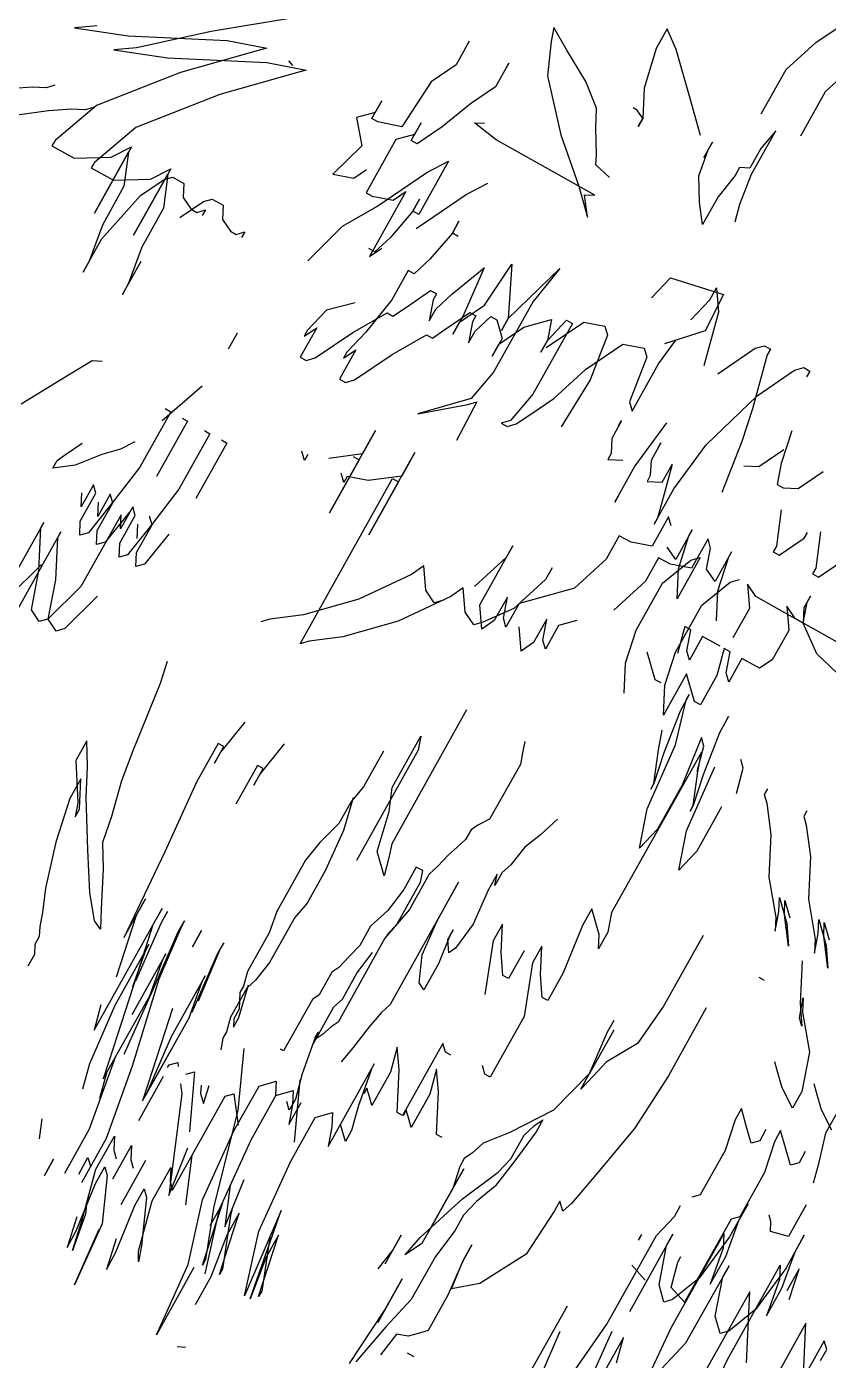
# Model space of a CAD drawing. Header units: millimetres. Extents: x 7703 to 16070, y -6855 to 95.
# Drawn here: x 14854.66 to 14868.84, y -4873.18 to -4849.57 of the extents above; entities that cross this region are included whole.
import ezdxf

# ---------------------------------------------------------------- set-up
doc = ezdxf.new("R2010")
doc.units = ezdxf.units.MM
doc.layers.add('AĞAÇLAR', color=7, linetype='Continuous')
doc.layers.add('kapı', color=6, linetype='Continuous', lineweight=9)

# ---------------------------------------------------------------- blocks, each defined once
blk = doc.blocks.new('A$C06865A3D')
at = {"color": 84}
for p, q in [((1.9746, 1.5209), (1.982, 1.5594)), ((1.9729, 1.4839), (1.9746, 1.5209)), ((1.9856, 1.4389), (1.9729, 1.4839)), ((1.7479, 1.296), (1.7547, 1.272)), ((1.7496, 1.29), (1.7479, 1.296)), ((2.0333, 1.273), (2.0788, 1.2965)), ((2.0788, 1.2965), (2.0903, 1.2608)), ((2.1388, 1.2898), (2.1448, 1.2915)), ((2.1448, 1.2915), (2.1465, 1.2855)), ((2.1266, 1.241), (2.1345, 1.2821)), ((2.1345, 1.2821), (2.1388, 1.2898)), ((2.1465, 1.2855), (2.172, 1.2409)), ((1.7547, 1.272), (1.7494, 1.2446)), ((2.034, 1.2473), (2.0333, 1.273)), ((2.0903, 1.2608), (2.0725, 1.2258)), ((1.7494, 1.2446), (1.7598, 1.1963)), ((2.172, 1.2409), (2.1865, 1.2126)), ((2.2139, 1.2074), (2.2192, 1.2348)), ((1.954, 1.1404), (1.9551, 1.2067)), ((1.9551, 1.2067), (1.9592, 1.1678)), ((2.1865, 1.2126), (2.2067, 1.1665)), ((2.2036, 1.198), (2.2139, 1.2074)), ((1.7296, 1.2001), (1.733, 1.1881)), ((1.7347, 1.1821), (1.7296, 1.2001)), ((1.7598, 1.1963), (1.7407, 1.1838)), ((1.8058, 1.1828), (1.8127, 1.2042)), ((1.8127, 1.2042), (1.828, 1.1502)), ((2.0056, 1.1874), (2.0219, 1.1985)), ((2.0219, 1.1985), (2.0296, 1.1942)), ((2.0296, 1.1942), (2.0475, 1.1539)), ((2.2567, 1.1936), (2.2772, 1.167)), ((2.2902, 1.1901), (2.2885, 1.1961)), ((1.733, 1.1881), (1.7243, 1.1727)), ((1.7407, 1.1838), (1.7347, 1.1821)), ((1.7953, 1.128), (1.8058, 1.1828)), ((1.9977, 1.1463), (2.0056, 1.1874)), ((2.2849, 1.1627), (2.2902, 1.1901)), ((1.7243, 1.1727), (1.7461, 1.1578)), ((1.9211, 1.1783), (1.954, 1.1404)), ((1.9299, 1.1336), (1.9211, 1.1783)), ((2.1331, 1.1262), (2.1255, 1.1759)), ((1.5898, 1.1387), (1.6205, 1.1595)), ((1.6205, 1.1595), (1.6164, 1.1523)), ((1.7461, 1.1578), (1.7456, 1.1204)), ((1.8186, 1.1605), (1.822, 1.1485)), ((1.822, 1.1485), (1.8186, 1.1605)), ((1.9016, 1.1192), (1.9052, 1.1579)), ((1.9052, 1.1579), (1.923, 1.1123)), ((1.9592, 1.1678), (1.9795, 1.0958)), ((2.2772, 1.167), (2.2789, 1.161)), ((2.2789, 1.161), (2.2849, 1.1627)), ((2.3321, 1.1565), (2.3354, 1.1445)), ((2.3338, 1.1505), (2.3321, 1.1565)), ((1.6164, 1.1523), (1.58, 1.0874)), ((1.7619, 1.1315), (1.7645, 1.1452)), ((1.828, 1.1502), (1.822, 1.1485)), ((1.822, 1.1485), (1.8245, 1.1168)), ((2.0475, 1.1539), (2.0592, 1.1046)), ((2.0946, 1.1478), (2.0997, 1.1298)), ((2.0963, 1.1418), (2.0946, 1.1478)), ((2.3448, 1.1342), (2.3338, 1.1505)), ((2.3354, 1.1445), (2.3448, 1.1342)), ((1.5221, 1.0771), (1.5898, 1.1387)), ((1.7456, 1.1204), (1.7619, 1.1315)), ((1.9247, 1.1063), (1.9299, 1.1336)), ((1.9574, 1.1284), (1.954, 1.1404)), ((1.954, 1.1404), (1.9574, 1.1284)), ((2.3448, 1.1342), (2.2968, 1.1207)), ((2.374, 1.123), (2.3448, 1.1342)), ((1.7858, 1.0929), (1.7953, 1.128)), ((1.9007, 1.0995), (1.9016, 1.1192)), ((2.0997, 1.1298), (2.1091, 1.1195)), ((2.1091, 1.1195), (2.1108, 1.1135)), ((2.1108, 1.1135), (2.1211, 1.1229)), ((2.1433, 1.0903), (2.1331, 1.1262)), ((2.2119, 1.1226), (2.2204, 1.0926)), ((2.2136, 1.1166), (2.2119, 1.1226)), ((2.2831, 1.1233), (2.3002, 1.1087)), ((2.2968, 1.1207), (2.2831, 1.1233)), ((2.3997, 1.1238), (2.374, 1.123)), ((1.8245, 1.1168), (1.8235, 1.0971)), ((1.8801, 1.0807), (1.8853, 1.1081)), ((1.8853, 1.1081), (1.8913, 1.1098)), ((1.8913, 1.1098), (1.893, 1.1038)), ((1.923, 1.1123), (1.9281, 1.0943)), ((2.1879, 1.1158), (2.1964, 1.0858)), ((2.1956, 1.1115), (2.1879, 1.1158)), ((2.2281, 1.0883), (2.2136, 1.1166)), ((2.2307, 1.102), (2.235, 1.1097)), ((2.235, 1.1097), (2.2469, 1.0677)), ((2.3002, 1.1087), (2.3087, 1.0787)), ((1.8235, 1.0971), (1.8175, 1.0954)), ((1.893, 1.1038), (1.9041, 1.0875)), ((1.9041, 1.0875), (1.9007, 1.0995)), ((1.9281, 1.0943), (1.9247, 1.1063)), ((1.9795, 1.0958), (1.982, 1.0641)), ((2.1416, 1.0963), (2.1433, 1.0903)), ((2.2204, 1.0926), (2.2067, 1.0952)), ((2.2272, 1.0686), (2.2307, 1.102)), ((1.58, 1.0874), (1.5468, 1.0111)), ((1.7859, 1.0476), (1.7858, 1.0929)), ((2.1964, 1.0858), (2.1801, 1.0747)), ((2.2469, 1.0677), (2.2281, 1.0883)), ((1.4818, 1.0475), (1.5221, 1.0771)), ((1.8774, 1.067), (1.8801, 1.0807)), ((2.1801, 1.0747), (2.1681, 1.0713)), ((2.1681, 1.0713), (2.1748, 1.0473)), ((1.4955, 1.0635), (1.4818, 1.0475)), ((1.8619, 1.0302), (1.8714, 1.0653)), ((1.8714, 1.0653), (1.8774, 1.067)), ((1.982, 1.0641), (1.9573, 1.0194)), ((1.9573, 1.0194), (1.9837, 1.0581)), ((1.9837, 1.0581), (1.988, 1.0658)), ((1.988, 1.0658), (2, 1.0272)), ((2.2407, 1.0206), (2.2272, 1.0686)), ((2.306, 1.065), (2.288, 1.0599)), ((2.288, 1.0599), (2.2948, 1.0359)), ((1.8442, 1.0511), (1.8302, 1.0277)), ((2.1748, 1.0473), (2.173, 1.008)), ((2.276, 1.0565), (2.27, 1.0548)), ((2.27, 1.0548), (2.2828, 1.0325)), ((2.2871, 1.0402), (2.276, 1.0565)), ((2.2948, 1.0359), (2.2871, 1.0402)), ((1.8302, 1.0277), (1.8309, 1.002)), ((1.854, 0.9891), (1.8619, 1.0302)), ((1.5468, 1.0111), (1.5426, 0.9613)), ((1.6393, 1.0069), (1.6433, 1.0141)), ((1.6433, 1.0141), (1.6546, 1.0173)), ((1.6546, 1.0173), (1.6634, 1.0076)), ((1.6819, 1.0068), (1.6859, 1.014)), ((1.6859, 1.014), (1.6875, 1.0083)), ((1.8326, 0.996), (1.8353, 1.0097)), ((1.8353, 1.0097), (1.8437, 0.9797)), ((2.2552, 0.9923), (2.2407, 1.0206)), ((2.2699, 1.0094), (2.2622, 1.0137)), ((2.2853, 1.0008), (2.2699, 1.0094)), ((2.3172, 1.0134), (2.322, 0.9966)), ((2.3188, 1.0078), (2.3172, 1.0134)), ((1.5066, 0.9972), (1.5026, 0.9899)), ((1.5901, 0.9869), (1.5966, 1.007)), ((1.5966, 1.007), (1.6157, 0.9395)), ((1.5982, 1.0014), (1.6174, 0.9764)), ((1.6157, 0.9395), (1.5982, 1.0014)), ((1.6343, 0.9812), (1.6393, 1.0069)), ((1.6634, 1.0076), (1.6762, 1.0052)), ((1.6762, 1.0052), (1.6819, 1.0068)), ((1.8309, 1.002), (1.8326, 0.996)), ((2.173, 1.008), (2.1557, 0.9772)), ((2.2913, 1.0025), (2.2853, 1.0008)), ((2.3412, 0.9716), (2.3188, 1.0078)), ((2.322, 0.9966), (2.3387, 0.9588)), ((2.4297, 1.0027), (2.4313, 0.9971)), ((2.4313, 0.9971), (2.4385, 0.993)), ((1.5026, 0.9899), (1.4929, 0.9811)), ((1.5667, 0.9621), (1.5901, 0.9869)), ((1.8497, 0.9814), (1.854, 0.9891)), ((2.1052, 0.9953), (2.1086, 0.9833)), ((2.1222, 0.9353), (2.1052, 0.9953)), ((2.274, 0.9717), (2.2552, 0.9923)), ((2.3533, 0.9933), (2.3717, 0.9498)), ((2.3605, 0.9892), (2.3533, 0.9933)), ((2.3725, 0.9683), (2.3605, 0.9892)), ((2.4385, 0.993), (2.4618, 0.9753)), ((1.4929, 0.9811), (1.4792, 0.9651)), ((1.6174, 0.9764), (1.6286, 0.937)), ((1.6374, 0.9273), (1.6343, 0.9812)), ((1.8437, 0.9797), (1.8497, 0.9814)), ((1.9406, 0.9812), (1.9474, 0.9572)), ((1.9643, 0.8972), (1.9406, 0.9812)), ((2.1086, 0.9833), (2.1068, 0.9439)), ((2.1557, 0.9772), (2.1471, 0.9618)), ((2.3331, 0.9572), (2.3227, 0.9725)), ((2.3643, 0.9113), (2.3412, 0.9716)), ((2.4618, 0.9753), (2.4882, 0.9463)), ((1.5426, 0.9613), (1.5442, 0.9557)), ((1.5442, 0.9557), (1.5667, 0.9621)), ((2.1471, 0.9618), (2.1539, 0.9378)), ((1.9474, 0.9572), (1.9284, 0.9324)), ((1.9431, 0.9495), (1.9491, 0.9512)), ((1.9491, 0.9512), (1.9643, 0.8972)), ((2.1351, 0.9584), (2.1419, 0.9344)), ((2.1462, 0.9421), (2.1351, 0.9584)), ((2.3523, 0.9322), (2.3331, 0.9572)), ((2.3387, 0.9588), (2.3523, 0.9322)), ((2.3717, 0.9498), (2.3844, 0.9048)), ((1.6286, 0.937), (1.6437, 0.9048)), ((2.1393, 0.9207), (2.1222, 0.9353)), ((2.1539, 0.9378), (2.1462, 0.9421)), ((2.4882, 0.9463), (2.5187, 0.9245)), ((2.5083, 0.9398), (2.53, 0.9277)), ((2.5171, 0.9302), (2.5083, 0.9398)), ((2.5139, 0.9414), (2.5284, 0.9334)), ((2.5228, 0.9318), (2.5139, 0.9414)), ((1.6469, 0.8936), (1.6374, 0.9273)), ((2.0604, 0.9243), (2.0578, 0.9106)), ((2.0775, 0.9097), (2.0604, 0.9243)), ((2.1419, 0.9344), (2.1393, 0.9207)), ((2.3539, 0.9266), (2.3523, 0.9322)), ((2.3523, 0.9322), (2.3539, 0.9266)), ((2.5275, 0.9149), (2.5171, 0.9302)), ((2.5187, 0.9245), (2.5275, 0.9149)), ((2.546, 0.914), (2.5228, 0.9318)), ((2.53, 0.9277), (2.546, 0.914)), ((1.9138, 0.9153), (1.9061, 0.9196)), ((1.9121, 0.9213), (1.9138, 0.9153)), ((2.0578, 0.9106), (2.0396, 0.8601)), ((2.0955, 0.9148), (2.0912, 0.9071)), ((2.3851, 0.8807), (2.3643, 0.9113)), ((2.5645, 0.9132), (2.5909, 0.8842)), ((1.6437, 0.9048), (1.6469, 0.8936)), ((2.0912, 0.9071), (2.0775, 0.9097)), ((2.3844, 0.9048), (2.3851, 0.8807)), ((2.5894, 0.8898), (2.5982, 0.8801)), ((2.5998, 0.8745), (2.5894, 0.8898)), ((2.5909, 0.8842), (2.607, 0.8705)), ((2.5982, 0.8801), (2.6287, 0.8584)), ((2.607, 0.8705), (2.5998, 0.8745)), ((1.7892, 0.8582), (1.7949, 0.8598)), ((1.7949, 0.8598), (1.8108, 0.8035)), ((2.0396, 0.8601), (2.0138, 0.814)), ((2.6287, 0.8584), (2.6495, 0.8278)), ((2.6197, 0.8255), (2.6125, 0.8295)), ((2.6341, 0.8174), (2.6197, 0.8255)), ((2.6495, 0.8278), (2.6542, 0.8109)), ((2.0138, 0.814), (1.9948, 0.7892)), ((2.6542, 0.8109), (2.6341, 0.8174)), ((1.8108, 0.8035), (1.8162, 0.7626)), ((1.9948, 0.7892), (1.9905, 0.7815)), ((2.6212, 0.7773), (2.6243, 0.766)), ((2.6356, 0.7692), (2.6212, 0.7773)), ((2.6509, 0.7796), (2.6541, 0.7683)), ((1.8162, 0.7626), (1.8202, 0.7272)), ((2.6243, 0.766), (2.6379, 0.7395)), ((2.65, 0.7611), (2.6356, 0.7692)), ((2.6541, 0.7683), (2.65, 0.7611)), ((1.7921, 0.7618), (1.7985, 0.7393)), ((1.7993, 0.7578), (1.7921, 0.7618)), ((1.8073, 0.7296), (1.7993, 0.7578)), ((1.7985, 0.7393), (1.7897, 0.749)), ((2.3452, 0.7419), (2.35, 0.725)), ((2.3629, 0.7225), (2.3452, 0.7419)), ((2.3766, 0.7386), (2.3845, 0.7104)), ((2.6379, 0.7395), (2.6506, 0.6944)), ((1.8161, 0.72), (1.8073, 0.7296)), ((1.8202, 0.7272), (1.8161, 0.72)), ((2.35, 0.725), (2.3796, 0.6847)), ((2.3789, 0.7088), (2.3629, 0.7225)), ((2.6876, 0.7197), (2.6971, 0.6859)), ((2.6924, 0.7028), (2.6876, 0.7197)), ((2.3845, 0.7104), (2.3789, 0.7088)), ((2.7075, 0.6706), (2.6924, 0.7028)), ((2.7632, 0.7106), (2.7695, 0.6881)), ((2.7767, 0.6841), (2.7632, 0.7106)), ((2.6506, 0.6944), (2.6466, 0.6872)), ((2.6915, 0.6843), (2.7003, 0.6746)), ((2.7185, 0.5886), (2.6915, 0.6843)), ((2.6971, 0.6859), (2.7042, 0.6393)), ((2.8266, 0.6799), (2.8393, 0.6349)), ((2.8338, 0.6759), (2.8266, 0.6799)), ((1.8103, 0.6758), (1.8102, 0.6332)), ((2.7003, 0.6746), (2.7155, 0.6425)), ((2.7155, 0.6425), (2.7075, 0.6706)), ((2.837, 0.6646), (2.8338, 0.6759)), ((2.7461, 0.6633), (2.7779, 0.5507)), ((2.7549, 0.6536), (2.7461, 0.6633)), ((2.7902, 0.615), (2.7549, 0.6536)), ((2.6584, 0.6507), (2.6807, 0.5719)), ((2.6616, 0.6394), (2.6584, 0.6507)), ((2.6824, 0.6088), (2.6616, 0.6394)), ((2.7042, 0.6393), (2.7009, 0.608)), ((2.3843, 0.6253), (2.4049, 0.5521)), ((2.3915, 0.6212), (2.3843, 0.6253)), ((2.3971, 0.6228), (2.3915, 0.6212)), ((2.6969, 0.6007), (2.6824, 0.6088)), ((2.7009, 0.608), (2.6969, 0.6007)), ((2.3568, 0.5932), (2.3688, 0.5723)), ((2.3729, 0.5795), (2.3568, 0.5932)), ((2.3993, 0.5505), (2.3729, 0.5795)), ((2.7464, 0.5114), (2.7185, 0.5886)), ((2.3688, 0.5723), (2.3784, 0.5385)), ((2.2956, 0.5516), (2.2972, 0.546)), ((2.2972, 0.546), (2.2956, 0.5516)), ((2.2972, 0.546), (2.3123, 0.5138)), ((2.3639, 0.5466), (2.3655, 0.541)), ((2.3711, 0.5426), (2.3639, 0.5466)), ((2.3784, 0.5385), (2.3711, 0.5426)), ((2.4049, 0.5521), (2.3993, 0.5505)), ((2.1186, 0.532), (2.1202, 0.5264)), ((2.1218, 0.5207), (2.1186, 0.532)), ((2.0961, 0.5256), (2.1009, 0.5087)), ((2.1062, 0.4898), (2.0961, 0.5256)), ((2.1433, 0.4661), (2.1218, 0.5207)), ((2.1009, 0.5087), (2.128, 0.4556)), ((2.3123, 0.5138), (2.3243, 0.4929)), ((2.1282, 0.4982), (2.1457, 0.4363)), ((2.1298, 0.4926), (2.1282, 0.4982)), ((2.1449, 0.4604), (2.1298, 0.4926)), ((2.2576, 0.4923), (2.2944, 0.448)), ((2.2921, 0.4777), (2.3002, 0.4921)), ((2.3002, 0.4921), (2.309, 0.4825)), ((2.3243, 0.4929), (2.3275, 0.4816)), ((2.3275, 0.4816), (2.3203, 0.4857)), ((2.3048, 0.4327), (2.2921, 0.4777)), ((2.2944, 0.448), (2.3408, 0.3699)), ((2.1457, 0.4363), (2.1672, 0.3816)), ((2.2196, 0.4329), (2.2237, 0.4401)), ((2.2204, 0.4303), (2.2196, 0.4329)), ((2.2237, 0.4401), (2.2267, 0.4378)), ((2.3296, 0.3667), (2.3048, 0.4327)), ((2.2395, 0.4281), (2.2469, 0.4224)), ((2.2469, 0.4224), (2.2853, 0.3725)), ((2.1793, 0.4033), (2.2097, 0.3389)), ((2.1672, 0.3816), (2.1792, 0.3607)), ((2.3046, 0.3475), (2.2862, 0.391)), ((2.2853, 0.3725), (2.3046, 0.3475)), ((2.3408, 0.3699), (2.3704, 0.3297)), ((2.3449, 0.3771), (2.3512, 0.3546)), ((2.3584, 0.3506), (2.3449, 0.3771)), ((2.3623, 0.3152), (2.3296, 0.3667)), ((2.2306, 0.3509), (2.2394, 0.3413)), ((2.2401, 0.3172), (2.2306, 0.3509)), ((2.372, 0.324), (2.3584, 0.3506)), ((2.2394, 0.3413), (2.2466, 0.3372)), ((2.3704, 0.3297), (2.372, 0.324)), ((2.2273, 0.3196), (2.2345, 0.3156)), ((2.2321, 0.3027), (2.2273, 0.3196)), ((2.2345, 0.3156), (2.2349, 0.3151)), ((2.2641, 0.2753), (2.2401, 0.3172)), ((2.2569, 0.2879), (2.2625, 0.281)), ((2.2625, 0.281), (2.2777, 0.2488)), ((2.2777, 0.2488), (2.2641, 0.2753))]:
    blk.add_line(p, q, dxfattribs=at)
at = {"color": 87}
for p, q in [((2.0129, 1.4952), (2.0146, 1.5322)), ((2.0256, 1.4502), (2.0129, 1.4952)), ((1.7879, 1.3073), (1.7947, 1.2833)), ((1.7896, 1.3013), (1.7879, 1.3073)), ((2.0699, 1.2963), (2.087, 1.2817)), ((2.0733, 1.2843), (2.0699, 1.2963)), ((2.1666, 1.2523), (2.1744, 1.2934)), ((2.1744, 1.2934), (2.1787, 1.3011)), ((2.1787, 1.3011), (2.1848, 1.3028)), ((2.1848, 1.3028), (2.1864, 1.2968)), ((1.7947, 1.2833), (1.7894, 1.2559)), ((2.074, 1.2586), (2.0733, 1.2843)), ((2.087, 1.2817), (2.1125, 1.2371)), ((1.7894, 1.2559), (1.7859, 1.2225)), ((2.1655, 1.1872), (2.1666, 1.2523)), ((2.212, 1.2522), (2.2265, 1.2239)), ((2.2539, 1.2187), (2.2591, 1.2461)), ((2.0816, 1.2089), (2.0775, 1.2356)), ((1.7859, 1.2225), (1.7807, 1.1951)), ((2.2265, 1.2239), (2.2376, 1.2076)), ((2.2436, 1.2093), (2.2539, 1.2187)), ((1.7696, 1.2114), (1.773, 1.1994)), ((1.7746, 1.1934), (1.7696, 1.2114)), ((1.8458, 1.1941), (1.8527, 1.2155)), ((2.0455, 1.1987), (2.0619, 1.2098)), ((2.0619, 1.2098), (2.0696, 1.2055)), ((2.0696, 1.2055), (2.0874, 1.1652)), ((2.0951, 1.1609), (2.0816, 1.2089)), ((2.2376, 1.2076), (2.2436, 1.2093)), ((1.6171, 1.1951), (1.5735, 1.1341)), ((1.773, 1.1994), (1.7643, 1.184)), ((1.7807, 1.1951), (1.7746, 1.1934)), ((1.8353, 1.1393), (1.8458, 1.1941)), ((2.0377, 1.1576), (2.0455, 1.1987)), ((2.2967, 1.2049), (2.3172, 1.1783)), ((2.3249, 1.174), (2.3301, 1.2014)), ((1.7643, 1.184), (1.7796, 1.13)), ((2.1731, 1.1375), (2.1655, 1.1872)), ((1.6298, 1.15), (1.6604, 1.1708)), ((1.6604, 1.1708), (1.6564, 1.1636)), ((1.8586, 1.1718), (1.862, 1.1598)), ((1.862, 1.1598), (1.8586, 1.1718)), ((1.9932, 1.1774), (1.9992, 1.1791)), ((1.994, 1.1517), (1.9932, 1.1774)), ((1.9992, 1.1791), (2.0195, 1.1071)), ((2.3172, 1.1783), (2.3189, 1.1723)), ((2.3189, 1.1723), (2.3249, 1.174)), ((1.6564, 1.1636), (1.62, 1.0987)), ((1.6489, 1.1651), (1.6431, 1.1656)), ((1.8019, 1.1428), (1.8045, 1.1565)), ((1.8045, 1.1565), (1.8232, 1.0905)), ((1.868, 1.1615), (1.862, 1.1598)), ((1.862, 1.1598), (1.8644, 1.1281)), ((1.9699, 1.1449), (1.9829, 1.168)), ((1.9829, 1.168), (1.994, 1.1517)), ((2.0359, 1.1182), (2.0377, 1.1576)), ((2.0874, 1.1652), (2.0951, 1.1609)), ((2.1346, 1.1591), (2.1397, 1.1411)), ((2.1363, 1.1531), (2.1346, 1.1591)), ((1.5621, 1.0884), (1.6298, 1.15)), ((1.9647, 1.1176), (1.9699, 1.1449)), ((1.9973, 1.1397), (1.994, 1.1517)), ((1.994, 1.1517), (1.9973, 1.1397)), ((2.156, 1.1522), (2.1688, 1.1298)), ((2.1611, 1.1342), (2.156, 1.1522)), ((2.3848, 1.1455), (2.3368, 1.132)), ((1.5735, 1.1341), (1.5355, 1.0748)), ((1.7796, 1.13), (1.7856, 1.1317)), ((1.7856, 1.1317), (1.8019, 1.1428)), ((1.9416, 1.1305), (1.9476, 1.1322)), ((1.9476, 1.1322), (1.963, 1.1236)), ((2.1397, 1.1411), (2.149, 1.1308)), ((2.1507, 1.1248), (2.1611, 1.1342)), ((2.1832, 1.1015), (2.1731, 1.1375)), ((2.2519, 1.1339), (2.2604, 1.1039)), ((2.2536, 1.1279), (2.2519, 1.1339)), ((2.3231, 1.1346), (2.3402, 1.12)), ((2.3368, 1.132), (2.3231, 1.1346)), ((1.8644, 1.1281), (1.8635, 1.1084)), ((1.92, 1.092), (1.9253, 1.1194)), ((1.9253, 1.1194), (1.9313, 1.1211)), ((1.9313, 1.1211), (1.933, 1.1151)), ((1.9407, 1.1108), (1.9416, 1.1305)), ((1.963, 1.1236), (1.9681, 1.1056)), ((2.149, 1.1308), (2.1507, 1.1248)), ((2.1688, 1.1298), (2.1815, 1.1075)), ((2.2279, 1.1271), (2.2364, 1.0971)), ((2.2356, 1.1228), (2.2279, 1.1271)), ((2.2467, 1.1065), (2.2356, 1.1228)), ((2.2681, 1.0996), (2.2536, 1.1279)), ((2.2707, 1.1133), (2.275, 1.121)), ((2.3402, 1.12), (2.3486, 1.09)), ((1.8635, 1.1084), (1.8575, 1.1067)), ((1.933, 1.1151), (1.9441, 1.0988)), ((1.9441, 1.0988), (1.9407, 1.1108)), ((1.9681, 1.1056), (1.9647, 1.1176)), ((2.0195, 1.1071), (2.022, 1.0754)), ((2.0306, 1.0908), (2.0359, 1.1182)), ((2.1815, 1.1075), (2.1832, 1.1015)), ((2.2672, 1.0799), (2.2707, 1.1133)), ((1.62, 1.0987), (1.5868, 1.0224)), ((1.8232, 1.0905), (1.8258, 1.1042)), ((1.8575, 1.1067), (1.866, 1.0767)), ((2.2364, 1.0971), (2.22, 1.086)), ((2.2604, 1.1039), (2.2467, 1.1065)), ((2.2869, 1.079), (2.2681, 1.0996)), ((1.5218, 1.0588), (1.5621, 1.0884)), ((1.9174, 1.0783), (1.92, 1.092)), ((2.028, 1.0771), (2.0306, 1.0908)), ((2.22, 1.086), (2.208, 1.0826)), ((2.208, 1.0826), (2.2148, 1.0586)), ((2.3486, 1.09), (2.346, 1.0763)), ((1.5355, 1.0748), (1.5218, 1.0588)), ((1.866, 1.0767), (1.8702, 1.039)), ((1.9019, 1.0415), (1.9114, 1.0766)), ((1.9114, 1.0766), (1.9174, 1.0783)), ((2.022, 1.0754), (2.0177, 1.0677)), ((2.0237, 1.0694), (2.028, 1.0771)), ((2.2807, 1.0319), (2.2672, 1.0799)), ((2.346, 1.0763), (2.328, 1.0712)), ((2.328, 1.0712), (2.3348, 1.0472)), ((2.0177, 1.0677), (2.0237, 1.0694)), ((2.2148, 1.0586), (2.213, 1.0192)), ((2.316, 1.0678), (2.31, 1.0661)), ((2.31, 1.0661), (2.3228, 1.0438)), ((2.3271, 1.0515), (2.316, 1.0678)), ((2.3348, 1.0472), (2.3271, 1.0515)), ((1.8702, 1.039), (1.8709, 1.0133)), ((1.894, 1.0004), (1.9019, 1.0415)), ((2.3228, 1.0438), (2.3313, 1.0138)), ((1.5868, 1.0224), (1.5826, 0.9726)), ((1.6792, 1.0182), (1.6833, 1.0254)), ((1.6833, 1.0254), (1.6945, 1.0286)), ((1.6945, 1.0286), (1.7034, 1.0189)), ((1.7219, 1.018), (1.7259, 1.0253)), ((1.7259, 1.0253), (1.7275, 1.0196)), ((1.8726, 1.0073), (1.8752, 1.021)), ((1.8752, 1.021), (1.8837, 0.991)), ((2.2952, 1.0036), (2.2807, 1.0319)), ((2.3021, 1.025), (2.314, 0.983)), ((2.3098, 1.0207), (2.3021, 1.025)), ((2.3572, 1.0247), (2.3619, 1.0079)), ((2.3588, 1.0191), (2.3572, 1.0247)), ((1.5466, 1.0085), (1.5426, 1.0012)), ((1.6301, 0.9982), (1.6366, 1.0183)), ((1.6366, 1.0183), (1.6557, 0.9507)), ((1.6382, 1.0127), (1.6574, 0.9877)), ((1.6557, 0.9507), (1.6382, 1.0127)), ((1.6743, 0.9925), (1.6792, 1.0182)), ((1.7034, 1.0189), (1.7162, 1.0165)), ((1.7162, 1.0165), (1.7219, 1.018)), ((1.8709, 1.0133), (1.8726, 1.0073)), ((2.3252, 1.0121), (2.3098, 1.0207)), ((2.3313, 1.0138), (2.3252, 1.0121)), ((2.4697, 1.014), (2.4713, 1.0084)), ((1.5426, 1.0012), (1.5329, 0.9924)), ((1.6067, 0.9734), (1.6301, 0.9982)), ((1.8897, 0.9927), (1.894, 1.0004)), ((2.1452, 1.0066), (2.1486, 0.9946)), ((2.314, 0.983), (2.2952, 1.0036)), ((2.3619, 1.0079), (2.3787, 0.9701)), ((2.4005, 1.0005), (2.3933, 1.0046)), ((2.4125, 0.9796), (2.4005, 1.0005)), ((2.4713, 1.0084), (2.4785, 1.0043)), ((2.4785, 1.0043), (2.5018, 0.9866)), ((1.5329, 0.9924), (1.5192, 0.9764)), ((1.6574, 0.9877), (1.6686, 0.9483)), ((1.8837, 0.991), (1.8897, 0.9927)), ((1.9806, 0.9925), (1.9874, 0.9685)), ((2.0043, 0.9085), (1.9806, 0.9925)), ((2.1486, 0.9946), (2.1468, 0.9552)), ((2.1957, 0.9885), (2.1871, 0.9731)), ((2.5018, 0.9866), (2.5282, 0.9576)), ((1.5192, 0.9764), (1.5014, 0.9531)), ((1.5826, 0.9726), (1.5842, 0.967)), ((1.5842, 0.967), (1.6067, 0.9734)), ((2.1871, 0.9731), (2.1939, 0.9491)), ((2.3627, 0.9838), (2.4088, 0.8206)), ((2.3731, 0.9685), (2.3627, 0.9838)), ((2.4043, 0.9226), (2.3812, 0.9829)), ((1.9874, 0.9685), (1.9684, 0.9437)), ((1.983, 0.9608), (1.9891, 0.9625)), ((2.0305, 0.7928), (1.983, 0.9608)), ((1.9891, 0.9625), (2.0043, 0.9085)), ((2.1751, 0.9697), (2.1819, 0.9457)), ((2.1862, 0.9534), (2.1751, 0.9697)), ((2.3923, 0.9435), (2.3731, 0.9685)), ((2.3787, 0.9701), (2.3923, 0.9435)), ((2.4116, 0.9611), (2.4244, 0.9161)), ((1.6686, 0.9483), (1.6837, 0.9161)), ((2.1468, 0.9552), (2.1355, 0.9261)), ((2.1939, 0.9491), (2.1862, 0.9534)), ((2.5282, 0.9576), (2.5587, 0.9358)), ((2.5483, 0.9511), (2.57, 0.939)), ((2.5571, 0.9415), (2.5483, 0.9511)), ((2.5539, 0.9527), (2.5684, 0.9446)), ((2.5627, 0.9431), (2.5539, 0.9527)), ((1.6869, 0.9049), (1.6774, 0.9386)), ((1.9684, 0.9437), (1.9521, 0.9326)), ((2.1004, 0.9356), (2.0978, 0.9219)), ((2.1175, 0.921), (2.1004, 0.9356)), ((2.1793, 0.932), (2.1622, 0.9466)), ((2.1819, 0.9457), (2.1793, 0.932)), ((2.3939, 0.9379), (2.3923, 0.9435)), ((2.3923, 0.9435), (2.3939, 0.9379)), ((2.5675, 0.9262), (2.5571, 0.9415)), ((2.5587, 0.9358), (2.5675, 0.9262)), ((2.586, 0.9253), (2.5627, 0.9431)), ((2.57, 0.939), (2.586, 0.9253)), ((1.9538, 0.9266), (1.9461, 0.9309)), ((1.9521, 0.9326), (1.9538, 0.9266)), ((2.1355, 0.9261), (2.1312, 0.9184)), ((2.4251, 0.892), (2.4043, 0.9226)), ((1.6837, 0.9161), (1.6869, 0.9049)), ((2.0978, 0.9219), (2.0796, 0.8714)), ((2.1312, 0.9184), (2.1175, 0.921)), ((2.4244, 0.9161), (2.4251, 0.892)), ((1.8463, 0.8744), (1.852, 0.876)), ((1.852, 0.876), (1.8679, 0.8197)), ((2.5528, 0.876), (2.5471, 0.8744)), ((1.8292, 0.8695), (1.8348, 0.8711)), ((1.8348, 0.8711), (1.8507, 0.8148)), ((2.0796, 0.8714), (2.0538, 0.8253)), ((2.6597, 0.8368), (2.6525, 0.8408)), ((2.6741, 0.8287), (2.6597, 0.8368)), ((2.0538, 0.8253), (2.0348, 0.8005)), ((2.6942, 0.8222), (2.6741, 0.8287)), ((1.8507, 0.8148), (1.8562, 0.7739)), ((2.4088, 0.8206), (2.4192, 0.8053)), ((2.5326, 0.8201), (2.5521, 0.7512)), ((2.0348, 0.8005), (2.0305, 0.7928)), ((2.3935, 0.8102), (2.3982, 0.7933)), ((2.4151, 0.7981), (2.3935, 0.8102)), ((2.4192, 0.8053), (2.4239, 0.7884)), ((2.3982, 0.7933), (2.4166, 0.7498)), ((2.4239, 0.7884), (2.4151, 0.7981)), ((2.6611, 0.7886), (2.6643, 0.7773)), ((2.6756, 0.7805), (2.6611, 0.7886)), ((2.6909, 0.7909), (2.6941, 0.7796)), ((1.8565, 0.7739), (1.8492, 0.778)), ((1.8734, 0.7787), (1.8773, 0.7433)), ((2.6643, 0.7773), (2.6779, 0.7507)), ((2.69, 0.7724), (2.6756, 0.7805)), ((2.6941, 0.7796), (2.69, 0.7724)), ((1.8321, 0.7731), (1.8385, 0.7506)), ((1.8393, 0.7691), (1.8321, 0.7731)), ((1.8473, 0.7409), (1.8393, 0.7691)), ((1.8556, 0.7554), (1.8468, 0.7651)), ((1.8562, 0.7739), (1.8601, 0.7385)), ((1.8644, 0.7458), (1.8565, 0.7739)), ((1.8297, 0.7603), (1.8503, 0.6871)), ((1.8385, 0.7506), (1.8297, 0.7603)), ((2.3852, 0.7531), (2.39, 0.7363)), ((2.4029, 0.7338), (2.3852, 0.7531)), ((2.5521, 0.7512), (2.5645, 0.6946)), ((2.6779, 0.7507), (2.6906, 0.7057)), ((1.8561, 0.7313), (1.8473, 0.7409)), ((1.8601, 0.7385), (1.8561, 0.7313)), ((1.8732, 0.7361), (1.8644, 0.7458)), ((1.8773, 0.7433), (1.8732, 0.7361)), ((2.4166, 0.7498), (2.4245, 0.7217)), ((2.39, 0.7363), (2.4196, 0.696)), ((2.4189, 0.7201), (2.4029, 0.7338)), ((2.7447, 0.7358), (2.7543, 0.702)), ((2.7495, 0.7189), (2.7447, 0.7358)), ((2.0854, 0.7171), (2.0893, 0.6817)), ((2.4245, 0.7217), (2.4189, 0.7201)), ((2.7647, 0.6867), (2.7495, 0.7189)), ((1.7844, 0.705), (1.8067, 0.6262)), ((1.786, 0.6993), (1.7844, 0.705)), ((1.8016, 0.7098), (1.8238, 0.631)), ((1.8032, 0.7042), (1.8016, 0.7098)), ((1.8296, 0.6752), (1.8032, 0.7042)), ((2.6906, 0.7057), (2.6866, 0.6985)), ((2.7543, 0.702), (2.7613, 0.6554)), ((1.8125, 0.6703), (1.786, 0.6993)), ((1.8675, 0.692), (1.8673, 0.6494)), ((2.4196, 0.696), (2.4371, 0.6341)), ((2.5645, 0.6946), (2.5695, 0.6394)), ((2.6866, 0.6985), (2.7104, 0.6141)), ((2.7486, 0.7004), (2.7574, 0.6908)), ((2.7757, 0.6048), (2.7486, 0.7004)), ((2.7574, 0.6908), (2.7726, 0.6586)), ((1.8503, 0.6871), (1.8502, 0.6445)), ((2.0878, 0.6873), (2.0821, 0.6857)), ((2.0821, 0.6857), (2.0932, 0.6464)), ((2.0925, 0.6705), (2.0878, 0.6873)), ((2.0893, 0.6817), (2.0925, 0.6705)), ((2.7726, 0.6586), (2.7647, 0.6867)), ((2.8032, 0.6794), (2.835, 0.5669)), ((2.812, 0.6697), (2.8032, 0.6794)), ((1.8333, 0.6398), (1.8125, 0.6703)), ((1.8504, 0.6446), (1.8296, 0.6752)), ((2.7156, 0.6668), (2.7378, 0.588)), ((2.7187, 0.6555), (2.7156, 0.6668)), ((2.8473, 0.6311), (2.812, 0.6697)), ((2.6486, 0.6392), (2.6479, 0.6633)), ((2.7395, 0.625), (2.7187, 0.6555)), ((2.7613, 0.6554), (2.758, 0.6241)), ((1.8461, 0.6373), (1.8333, 0.6398)), ((1.8502, 0.6445), (1.8461, 0.6373)), ((1.8633, 0.6422), (1.8504, 0.6446)), ((1.8673, 0.6494), (1.8633, 0.6422)), ((2.6799, 0.6359), (2.6783, 0.6415)), ((2.4315, 0.6325), (2.4243, 0.6366)), ((2.4371, 0.6341), (2.4315, 0.6325)), ((2.5695, 0.6394), (2.5722, 0.6048)), ((2.64, 0.6246), (2.6384, 0.6302)), ((2.674, 0.5491), (2.6486, 0.6392)), ((2.6919, 0.6149), (2.6799, 0.6359)), ((2.7104, 0.6141), (2.6919, 0.6149)), ((2.754, 0.6169), (2.7395, 0.625)), ((2.758, 0.6241), (2.754, 0.6169)), ((2.3968, 0.6045), (2.4088, 0.5836)), ((2.4128, 0.5908), (2.3968, 0.6045)), ((2.5722, 0.6048), (2.5717, 0.594)), ((2.6704, 0.6028), (2.6519, 0.6037)), ((2.8035, 0.5276), (2.7757, 0.6048)), ((2.4393, 0.5618), (2.4128, 0.5908)), ((2.5633, 0.5987), (2.5661, 0.5889)), ((2.5717, 0.594), (2.5633, 0.5987)), ((2.4088, 0.5836), (2.4183, 0.5498)), ((2.5661, 0.5889), (2.5757, 0.5421)), ((2.7378, 0.588), (2.74, 0.5157)), ((2.3765, 0.4833), (2.3527, 0.5677)), ((2.3543, 0.5621), (2.3695, 0.5299)), ((2.4039, 0.5579), (2.4055, 0.5523)), ((2.4111, 0.5539), (2.4039, 0.5579)), ((2.4183, 0.5498), (2.4111, 0.5539)), ((2.4449, 0.5634), (2.4393, 0.5618)), ((2.1532, 0.5418), (2.158, 0.5249)), ((2.158, 0.5249), (2.1532, 0.5418)), ((2.1757, 0.5481), (2.1773, 0.5425)), ((2.1789, 0.5369), (2.1757, 0.5481)), ((2.1773, 0.5425), (2.1973, 0.4934)), ((2.5757, 0.5421), (2.5648, 0.493)), ((2.6843, 0.4913), (2.674, 0.5491)), ((2.7069, 0.4821), (2.6822, 0.548)), ((2.6935, 0.5512), (2.7125, 0.4836)), ((2.7055, 0.5303), (2.6935, 0.5512)), ((2.2005, 0.4822), (2.1789, 0.5369)), ((2.3695, 0.5299), (2.3815, 0.509)), ((2.4958, 0.484), (2.4983, 0.5366)), ((2.6363, 0.535), (2.6554, 0.4675)), ((2.1853, 0.5144), (2.2028, 0.4525)), ((2.1869, 0.5087), (2.1853, 0.5144)), ((2.1853, 0.5144), (2.2028, 0.4525)), ((2.1869, 0.5087), (2.1853, 0.5144)), ((2.202, 0.4766), (2.1869, 0.5087)), ((2.202, 0.4766), (2.1869, 0.5087)), ((2.3147, 0.5084), (2.3516, 0.4641)), ((2.3492, 0.4938), (2.3573, 0.5083)), ((2.3573, 0.5083), (2.3661, 0.4986)), ((2.3846, 0.4978), (2.3702, 0.5058)), ((2.3815, 0.509), (2.3846, 0.4978)), ((2.5344, 0.5127), (2.5391, 0.4963)), ((2.5391, 0.4963), (2.5344, 0.5127)), ((2.6699, 0.4594), (2.6483, 0.5141)), ((2.362, 0.4488), (2.3492, 0.4938)), ((2.3661, 0.4986), (2.3765, 0.4833)), ((2.5391, 0.4963), (2.5516, 0.4645)), ((2.5498, 0.471), (2.5391, 0.4963)), ((2.5648, 0.493), (2.5498, 0.471)), ((2.4974, 0.4628), (2.4958, 0.484)), ((2.5009, 0.4811), (2.4974, 0.4628)), ((2.1851, 0.4718), (2.2123, 0.4187)), ((2.2243, 0.3978), (2.202, 0.4766)), ((2.2259, 0.3921), (2.202, 0.4766)), ((2.4819, 0.4731), (2.4902, 0.4436)), ((2.4865, 0.4567), (2.4819, 0.4731)), ((2.2767, 0.449), (2.2808, 0.4563)), ((2.2808, 0.4563), (2.304, 0.4385)), ((2.4888, 0.4361), (2.4865, 0.4567)), ((2.5516, 0.4645), (2.5618, 0.4284)), ((2.2028, 0.4525), (2.2243, 0.3978)), ((2.3038, 0.3534), (2.2767, 0.449)), ((2.3867, 0.3829), (2.362, 0.4488)), ((2.5111, 0.4451), (2.5236, 0.401)), ((2.2123, 0.4187), (2.2259, 0.3921)), ((2.2363, 0.3769), (2.2236, 0.4219)), ((2.5236, 0.401), (2.5179, 0.421)), ((2.5311, 0.4204), (2.5316, 0.4033)), ((2.5571, 0.42), (2.5524, 0.4116)), ((2.5618, 0.4284), (2.5571, 0.42)), ((2.3617, 0.3637), (2.3433, 0.4071)), ((2.3876, 0.4109), (2.4195, 0.3314)), ((2.4251, 0.333), (2.3876, 0.4109)), ((2.532, 0.3558), (2.5202, 0.413)), ((2.5524, 0.4116), (2.5434, 0.4055)), ((2.3382, 0.3941), (2.3425, 0.3886)), ((2.5316, 0.4033), (2.5349, 0.3609)), ((2.5434, 0.4055), (2.5466, 0.3817)), ((2.5626, 0.4003), (2.5692, 0.4022)), ((2.3425, 0.3886), (2.3617, 0.3637)), ((2.4195, 0.3314), (2.3867, 0.3829)), ((2.3979, 0.3861), (2.4276, 0.3458)), ((2.402, 0.3933), (2.4083, 0.3708)), ((2.4156, 0.3667), (2.402, 0.3933)), ((2.4083, 0.3708), (2.4251, 0.333)), ((2.2877, 0.3671), (2.2965, 0.3574)), ((2.2973, 0.3333), (2.2877, 0.3671)), ((2.2965, 0.3574), (2.3038, 0.3534)), ((2.4291, 0.3402), (2.4156, 0.3667)), ((2.2668, 0.3551), (2.2795, 0.3101)), ((2.4276, 0.3458), (2.4291, 0.3402)), ((2.2097, 0.3389), (2.2224, 0.2939)), ((2.2844, 0.3358), (2.2916, 0.3317)), ((2.2892, 0.3189), (2.2844, 0.3358)), ((2.3212, 0.2915), (2.2973, 0.3333)), ((2.2916, 0.3317), (2.3197, 0.2971)), ((2.1834, 0.3003), (2.1722, 0.3148)), ((2.3075, 0.2754), (2.2892, 0.3189)), ((2.3875, 0.2488), (2.3623, 0.3152)), ((2.368, 0.3168), (2.3875, 0.2488)), ((2.2059, 0.296), (2.2105, 0.2796)), ((2.2105, 0.2796), (2.2059, 0.296)), ((2.3197, 0.2971), (2.3282, 0.2845)), ((2.2987, 0.2851), (2.3123, 0.2586)), ((2.3282, 0.2845), (2.3212, 0.2915)), ((2.3123, 0.2586), (2.3075, 0.2754)), ((2.4146, 0.2594), (2.409, 0.2543))]:
    blk.add_line(p, q, dxfattribs=at)
at = {"color": 72}
for p, q in [((1.8687, 1.433), (1.8743, 1.413)), ((1.8881, 1.4255), (1.8687, 1.433)), ((2.006, 1.4372), (2.0077, 1.416)), ((2.0185, 1.3931), (2.006, 1.4372)), ((1.9292, 1.4025), (1.8881, 1.4255)), ((2.0077, 1.416), (2.0134, 1.396)), ((1.8743, 1.413), (1.8925, 1.3792)), ((1.9601, 1.3853), (1.9292, 1.4025)), ((2.0134, 1.396), (2.0065, 1.3897)), ((2.0065, 1.3897), (2.0087, 1.3817)), ((2.0304, 1.3662), (2.0185, 1.3931)), ((1.8925, 1.3792), (1.9113, 1.3586)), ((1.9721, 1.3887), (1.9766, 1.3727)), ((1.9744, 1.3807), (1.9721, 1.3887)), ((1.9852, 1.3578), (1.9744, 1.3807)), ((2.0087, 1.3817), (2.0115, 1.3566)), ((2.039, 1.3514), (2.0304, 1.3662)), ((1.794, 1.36), (1.8014, 1.3491)), ((1.8175, 1.3537), (1.794, 1.36)), ((1.85, 1.3456), (1.8175, 1.3537)), ((1.9022, 1.3603), (1.8982, 1.3592)), ((1.9113, 1.3586), (1.9022, 1.3603)), ((1.9136, 1.3505), (1.9113, 1.3586)), ((1.9113, 1.3586), (1.9136, 1.3505)), ((2.0029, 1.3412), (1.9852, 1.3578)), ((2.0115, 1.3566), (2.0194, 1.3285)), ((1.8014, 1.3491), (1.8214, 1.3245)), ((1.8746, 1.3352), (1.85, 1.3456)), ((2.0194, 1.3285), (2.0029, 1.3412)), ((1.8872, 1.3215), (1.8746, 1.3352)), ((1.8214, 1.3245), (1.8688, 1.2946)), ((1.9049, 1.3048), (1.8872, 1.3215)), ((1.9111, 1.2979), (1.9049, 1.3048)), ((1.8688, 1.2946), (1.9139, 1.2728)), ((1.9283, 1.2985), (1.9111, 1.2979)), ((1.93, 1.2773), (1.8297, 1.249)), ((1.9139, 1.2728), (1.9396, 1.2584)), ((1.9231, 1.271), (1.93, 1.2773)), ((1.9396, 1.2584), (1.9231, 1.271)), ((1.8045, 1.2462), (1.8114, 1.2525)), ((1.8297, 1.249), (1.8045, 1.2462)), ((1.787, 0.9542), (1.7915, 0.9381)), ((1.7988, 0.8969), (1.7952, 0.8484)), ((2.2406, 0.8756), (2.2467, 0.8667)), ((2.2467, 0.8667), (2.2527, 0.8578)), ((2.4833, 0.8654), (2.5037, 0.7933)), ((2.1822, 0.8582), (2.2207, 0.722)), ((2.2527, 0.8578), (2.2684, 0.802)), ((1.7105, 0.8417), (1.7024, 0.8091)), ((1.7174, 0.848), (1.7105, 0.8417)), ((2.3126, 0.8464), (2.3116, 0.8249)), ((2.6842, 0.8443), (2.6921, 0.8162)), ((2.3116, 0.8249), (2.3097, 0.8066)), ((1.7911, 0.8169), (1.7865, 0.8026)), ((2.6921, 0.8162), (2.708, 0.7905)), ((1.7024, 0.8091), (1.6925, 0.7674)), ((1.7865, 0.8026), (1.7779, 0.7872)), ((2.1695, 0.8113), (2.1769, 0.8005)), ((2.1842, 0.7593), (2.1695, 0.8113)), ((2.1769, 0.8005), (2.2085, 0.6883)), ((2.2684, 0.802), (2.2647, 0.7904)), ((2.3097, 0.8066), (2.3119, 0.786)), ((1.7779, 0.7872), (1.7675, 0.7627)), ((2.2647, 0.7904), (2.2632, 0.7829)), ((2.5037, 0.7933), (2.511, 0.7521)), ((2.708, 0.7905), (2.7166, 0.7756)), ((1.7543, 0.7633), (1.7578, 0.7816)), ((2.155, 0.7771), (2.1652, 0.741)), ((2.2632, 0.7829), (2.266, 0.773)), ((2.3119, 0.786), (2.3114, 0.7753)), ((2.3114, 0.7753), (2.3151, 0.7622)), ((1.7526, 0.7541), (1.7543, 0.7633)), ((1.7675, 0.7627), (1.7548, 0.7461)), ((2.266, 0.773), (2.2655, 0.7623)), ((2.3091, 0.7711), (2.3137, 0.7547)), ((2.3151, 0.7622), (2.3091, 0.7711)), ((1.7548, 0.7461), (1.7526, 0.7541)), ((2.1978, 0.7415), (2.1842, 0.7593)), ((2.2655, 0.7623), (2.265, 0.7515)), ((2.265, 0.7515), (2.2654, 0.7375)), ((2.3137, 0.7547), (2.3263, 0.7228)), ((2.484, 0.7402), (2.4806, 0.7522)), ((2.511, 0.7521), (2.5029, 0.7195)), ((2.7262, 0.7567), (2.7353, 0.7246)), ((2.1652, 0.741), (2.1666, 0.7237)), ((2.2161, 0.7077), (2.1978, 0.7415)), ((2.2893, 0.7407), (2.3245, 0.6162)), ((2.3004, 0.7014), (2.2893, 0.7407)), ((2.4994, 0.7013), (2.484, 0.7402)), ((2.4869, 0.7453), (2.4994, 0.7013)), ((2.1656, 0.727), (2.1805, 0.6994)), ((2.2654, 0.7375), (2.2649, 0.7267)), ((2.2649, 0.7267), (2.2751, 0.6907)), ((2.7141, 0.723), (2.7089, 0.7259)), ((2.1666, 0.7237), (2.173, 0.7008)), ((2.2207, 0.722), (2.2281, 0.7111)), ((2.2584, 0.7249), (2.2518, 0.723)), ((2.2518, 0.723), (2.2583, 0.7001)), ((2.2644, 0.716), (2.2584, 0.7249)), ((2.2765, 0.6734), (2.2644, 0.716)), ((2.3263, 0.7228), (2.3304, 0.6957)), ((2.5029, 0.7195), (2.5034, 0.7024)), ((2.7204, 0.7161), (2.7141, 0.723)), ((2.7353, 0.7246), (2.7204, 0.7161)), ((2.2366, 0.6962), (2.2161, 0.7077)), ((2.2281, 0.7111), (2.2366, 0.6962)), ((2.313, 0.6695), (2.3004, 0.7014)), ((2.3168, 0.706), (2.3187, 0.6995)), ((2.3196, 0.6962), (2.3168, 0.706)), ((2.5039, 0.6852), (2.4994, 0.7013)), ((2.4994, 0.7013), (2.4998, 0.6538)), ((2.5034, 0.7024), (2.5039, 0.6852)), ((1.9556, 0.6947), (1.9652, 0.6758)), ((2.173, 0.7008), (2.173, 0.676)), ((2.1805, 0.6994), (2.1949, 0.661)), ((2.2583, 0.7001), (2.2615, 0.6762)), ((2.2751, 0.6907), (2.2765, 0.6734)), ((2.3187, 0.6995), (2.3294, 0.6742)), ((2.329, 0.6882), (2.3196, 0.6962)), ((2.3304, 0.6957), (2.329, 0.6882)), ((1.9652, 0.6758), (1.9783, 0.6449)), ((2.173, 0.676), (2.1752, 0.6554)), ((2.2615, 0.6762), (2.2605, 0.6547)), ((2.2769, 0.6593), (2.2765, 0.6734)), ((2.2765, 0.6734), (2.2778, 0.6561)), ((2.3293, 0.6494), (2.313, 0.6695)), ((2.3294, 0.6742), (2.3368, 0.648)), ((2.1752, 0.6554), (2.19, 0.603)), ((2.1949, 0.661), (2.2042, 0.6282)), ((2.2605, 0.6547), (2.266, 0.635)), ((2.2778, 0.6561), (2.3019, 0.5709)), ((2.4998, 0.6538), (2.4859, 0.6109)), ((1.9783, 0.6449), (1.9914, 0.614)), ((2.3368, 0.648), (2.3293, 0.6494)), ((2.4974, 0.6315), (2.4992, 0.6406)), ((2.4992, 0.6406), (2.5026, 0.6286)), ((2.2042, 0.6282), (2.2055, 0.6109)), ((2.266, 0.635), (2.2664, 0.621)), ((2.2823, 0.6149), (2.2791, 0.6387)), ((2.4968, 0.6184), (2.4974, 0.6315)), ((2.5026, 0.6286), (2.5076, 0.5955)), ((2.2664, 0.621), (2.2669, 0.607)), ((2.3245, 0.6162), (2.324, 0.6054)), ((2.5036, 0.5943), (2.4968, 0.6184)), ((1.9914, 0.614), (2.0033, 0.5871)), ((2.19, 0.603), (2.1989, 0.5842)), ((2.2055, 0.6109), (2.2185, 0.565)), ((2.2669, 0.607), (2.2654, 0.5995)), ((2.2898, 0.5887), (2.2823, 0.6149)), ((2.324, 0.6054), (2.3253, 0.5881)), ((2.4859, 0.6109), (2.4755, 0.5864)), ((1.9547, 0.5906), (1.9603, 0.5706)), ((1.9723, 0.574), (1.9547, 0.5906)), ((2.2654, 0.5995), (2.2719, 0.5765)), ((2.5041, 0.5772), (2.5036, 0.5943)), ((2.5076, 0.5955), (2.5115, 0.5663)), ((2.0033, 0.5871), (2.0204, 0.5573)), ((2.1989, 0.5842), (2.21, 0.5449)), ((2.2892, 0.5779), (2.2898, 0.5887)), ((2.3253, 0.5881), (2.3285, 0.5642)), ((2.4755, 0.5864), (2.4749, 0.5732)), ((1.9603, 0.5706), (1.9894, 0.5442)), ((1.9912, 0.5534), (1.9723, 0.574)), ((2.2719, 0.5765), (2.2705, 0.5691)), ((2.2705, 0.5691), (2.2853, 0.5166)), ((2.3004, 0.5386), (2.2892, 0.5779)), ((2.3019, 0.5709), (2.3004, 0.5634)), ((2.4749, 0.5732), (2.4732, 0.5641)), ((2.4983, 0.5366), (2.5041, 0.5772)), ((2.5115, 0.5663), (2.5092, 0.544)), ((1.9757, 0.562), (1.9814, 0.542)), ((1.9946, 0.5413), (1.9757, 0.562)), ((2.0204, 0.5573), (2.0312, 0.5344)), ((2.2185, 0.565), (2.2208, 0.5444)), ((2.3004, 0.5634), (2.2999, 0.5526)), ((2.3285, 0.5642), (2.3299, 0.5469)), ((2.4732, 0.5641), (2.4754, 0.5561)), ((2.4754, 0.5561), (2.4851, 0.5372)), ((2.4794, 0.5572), (2.5009, 0.4811)), ((2.4975, 0.4931), (2.4794, 0.5572)), ((1.9814, 0.542), (2.0007, 0.5042)), ((1.9894, 0.5442), (1.9968, 0.5333)), ((2.0265, 0.5201), (1.9912, 0.5534)), ((1.9968, 0.5333), (1.9946, 0.5413)), ((2.21, 0.5449), (2.217, 0.5327)), ((2.2208, 0.5444), (2.2203, 0.5336)), ((2.2999, 0.5526), (2.2985, 0.5451)), ((2.2985, 0.5451), (2.3004, 0.5386)), ((2.5092, 0.544), (2.5097, 0.5268)), ((2.0312, 0.5344), (2.0489, 0.5178)), ((2.217, 0.5327), (2.2188, 0.5262)), ((2.2342, 0.5093), (2.2193, 0.5369)), ((2.2203, 0.5336), (2.2286, 0.5041)), ((2.4851, 0.5372), (2.4975, 0.4931)), ((2.0556, 0.4937), (2.0265, 0.5201)), ((2.0489, 0.5178), (2.074, 0.4902)), ((2.2188, 0.5262), (2.224, 0.5205)), ((2.224, 0.5205), (2.2291, 0.5149)), ((2.2853, 0.5166), (2.282, 0.5157)), ((2.5097, 0.5268), (2.5142, 0.5108)), ((2.2291, 0.5149), (2.2319, 0.5051)), ((2.2319, 0.5051), (2.237, 0.4994)), ((2.237, 0.4994), (2.2342, 0.5093)), ((2.5142, 0.5108), (2.5181, 0.4816)), ((2.0007, 0.5042), (2.0241, 0.4675)), ((2.0773, 0.4782), (2.0556, 0.4937)), ((2.2286, 0.5041), (2.2356, 0.492)), ((2.2356, 0.492), (2.2374, 0.4854)), ((2.074, 0.4902), (2.0865, 0.4765)), ((2.2374, 0.4854), (2.2435, 0.4765)), ((2.5181, 0.4816), (2.5305, 0.4376)), ((2.0241, 0.4675), (2.0378, 0.4497)), ((2.0865, 0.4765), (2.0773, 0.4782)), ((2.0378, 0.4497), (2.0452, 0.4389)), ((2.2672, 0.4301), (2.2593, 0.4456)), ((2.5202, 0.413), (2.5111, 0.4451)), ((2.0452, 0.4389), (2.0514, 0.432)), ((2.0514, 0.432), (2.0537, 0.424)), ((2.2537, 0.4405), (2.2588, 0.4348)), ((2.2588, 0.4348), (2.2672, 0.4301)), ((2.5305, 0.4376), (2.5311, 0.4204)), ((2.0537, 0.424), (2.06, 0.4171)), ((2.06, 0.4171), (2.0634, 0.4051))]:
    blk.add_line(p, q, dxfattribs=at)
at = {"color": 85}
for p, q in [((1.8064, 0.8631), (1.812, 0.8647)), ((1.812, 0.8647), (1.8279, 0.8084)), ((1.8093, 0.7667), (1.8156, 0.7441)), ((1.8165, 0.7626), (1.8093, 0.7667)), ((1.8244, 0.7345), (1.8165, 0.7626)), ((1.8334, 0.7674), (1.8373, 0.732)), ((1.8156, 0.7441), (1.8068, 0.7538)), ((1.8332, 0.7248), (1.8244, 0.7345)), ((1.8373, 0.732), (1.8332, 0.7248)), ((2.0455, 0.7058), (2.0494, 0.6704)), ((2.0478, 0.676), (2.0421, 0.6745)), ((2.0421, 0.6745), (2.0533, 0.6351)), ((2.0525, 0.6592), (2.0478, 0.676)), ((2.0494, 0.6704), (2.0525, 0.6592)), ((2.0533, 0.6351), (2.078, 0.5691)), ((2.078, 0.5691), (2.1075, 0.4863)), ((2.1132, 0.5305), (2.118, 0.5136)), ((2.1482, 0.4067), (2.1132, 0.5305)), ((2.1358, 0.5368), (2.1374, 0.5312)), ((2.1389, 0.5256), (2.1358, 0.5368)), ((2.1374, 0.5312), (2.1573, 0.4821)), ((2.1605, 0.4709), (2.1389, 0.5256)), ((2.118, 0.5136), (2.1452, 0.4605)), ((2.1453, 0.5031), (2.1628, 0.4412)), ((2.1469, 0.4974), (2.1453, 0.5031)), ((2.1621, 0.4653), (2.1469, 0.4974)), ((2.3093, 0.4825), (2.3173, 0.497)), ((2.3173, 0.497), (2.3262, 0.4873)), ((2.3366, 0.472), (2.3302, 0.4945)), ((2.1573, 0.4821), (2.1964, 0.4081)), ((2.322, 0.4375), (2.3093, 0.4825)), ((2.3262, 0.4873), (2.3366, 0.472)), ((2.1836, 0.4106), (2.1605, 0.4709)), ((2.1452, 0.4605), (2.1723, 0.4074)), ((2.1859, 0.3809), (2.1621, 0.4653)), ((2.2367, 0.4378), (2.2408, 0.445)), ((2.2408, 0.445), (2.2768, 0.4025)), ((2.3467, 0.3716), (2.322, 0.4375)), ((2.1362, 0.4276), (2.1482, 0.4067)), ((2.1723, 0.4074), (2.1859, 0.3809)), ((2.1964, 0.4081), (2.2268, 0.3438)), ((2.1843, 0.3865), (2.1963, 0.3656)), ((2.2938, 0.3886), (2.3025, 0.3773)), ((2.362, 0.382), (2.3684, 0.3595)), ((2.3756, 0.3554), (2.362, 0.382)), ((2.1963, 0.3656), (2.1951, 0.3698)), ((2.3025, 0.3773), (2.3217, 0.3524)), ((2.3795, 0.3201), (2.3467, 0.3716)), ((2.3546, 0.3804), (2.358, 0.3748)), ((2.358, 0.3748), (2.3876, 0.3345)), ((2.3684, 0.3595), (2.3851, 0.3217)), ((2.2477, 0.3558), (2.2566, 0.3461)), ((2.2573, 0.322), (2.2477, 0.3558)), ((2.2566, 0.3461), (2.2638, 0.3421)), ((2.3892, 0.3289), (2.3756, 0.3554)), ((2.2268, 0.3438), (2.2395, 0.2988)), ((2.3876, 0.3345), (2.3892, 0.3289)), ((2.2444, 0.3245), (2.2516, 0.3204)), ((2.2492, 0.3076), (2.2444, 0.3245)), ((2.2516, 0.3204), (2.2797, 0.2858)), ((2.3851, 0.3217), (2.3931, 0.2935)), ((2.2675, 0.2641), (2.2492, 0.3076)), ((2.2797, 0.2858), (2.3016, 0.2278)), ((2.2587, 0.2738), (2.2723, 0.2473)), ((2.3016, 0.2278), (2.2813, 0.2802)), ((2.2723, 0.2473), (2.2675, 0.2641))]:
    blk.add_line(p, q, dxfattribs=at)
at = {"color": 21}
blk.add_line((2.6479, 0.6633), (2.6447, 0.6745), dxfattribs=at)
blk = doc.blocks.new('21')
at = {"layer": 'AĞAÇLAR', "xscale": 100.0000000000477, "yscale": 100.0000000000477, "zscale": 100.0000000000477, "rotation": 224.9999999999528}
blk.add_blockref('A$C06865A3D', (6127.91, 8049.89), dxfattribs=at)

msp = doc.modelspace()

# ---------------------------------------------------------------- block references
at = {"layer": 'kapı', "color": 7, "xscale": 0.1920239999773912, "yscale": 0.1920239999773912, "zscale": 0.1920239999773912, "rotation": 90}
msp.add_blockref('21', (16366.931, -6020.394, 469.979), dxfattribs=at)

doc.saveas('drawing.dxf')
